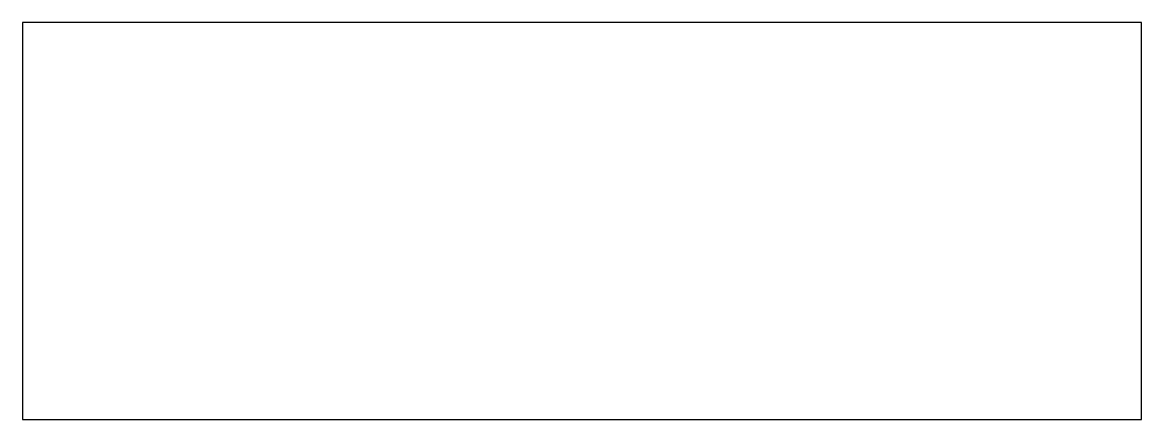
# Model space of a CAD drawing. Header units: millimetres. Extents: x -31 to 31, y 64.4 to 86.4.
import ezdxf

# ---------------------------------------------------------------- set-up
doc = ezdxf.new("R2010")
doc.units = ezdxf.units.MM

msp = doc.modelspace()

# ---------------------------------------------------------------- linework, layer by layer
at = {"linetype": 'CONTINUOUS'}
for p, q in [((31, 86.362), (-31, 86.362)), ((-31, 86.362), (-31, 64.362)), ((31, 64.362), (31, 86.362)), ((-31, 64.362), (31, 64.362))]:
    msp.add_line(p, q, dxfattribs=at)

doc.saveas('drawing.dxf')
